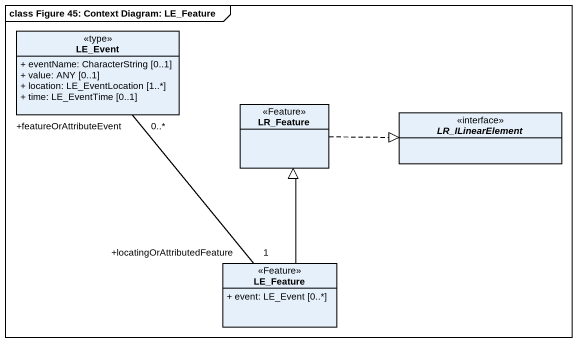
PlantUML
@startuml
mainframe class Figure 45: Context Diagram: LE_Feature
hide circle
hide empty members
skinparam classAttributeIconSize 0
class LE_Event <<type>> {
  + eventName: CharacterString [0..1]
  + value: ANY [0..1]
  + location: LE_EventLocation [1..*]
  + time: LE_EventTime [0..1]
}
class LR_Feature <<Feature>>
interface LR_ILinearElement <<interface>>
class LE_Feature <<Feature>> {
  + event: LE_Event [0..*]
}
LR_Feature .right.|> LR_ILinearElement
LE_Feature "+locatingOrAttributedFeature\n1" -up- "+featureOrAttributeEvent\n0..*" LE_Event
LE_Feature -up-|> LR_Feature
@enduml
